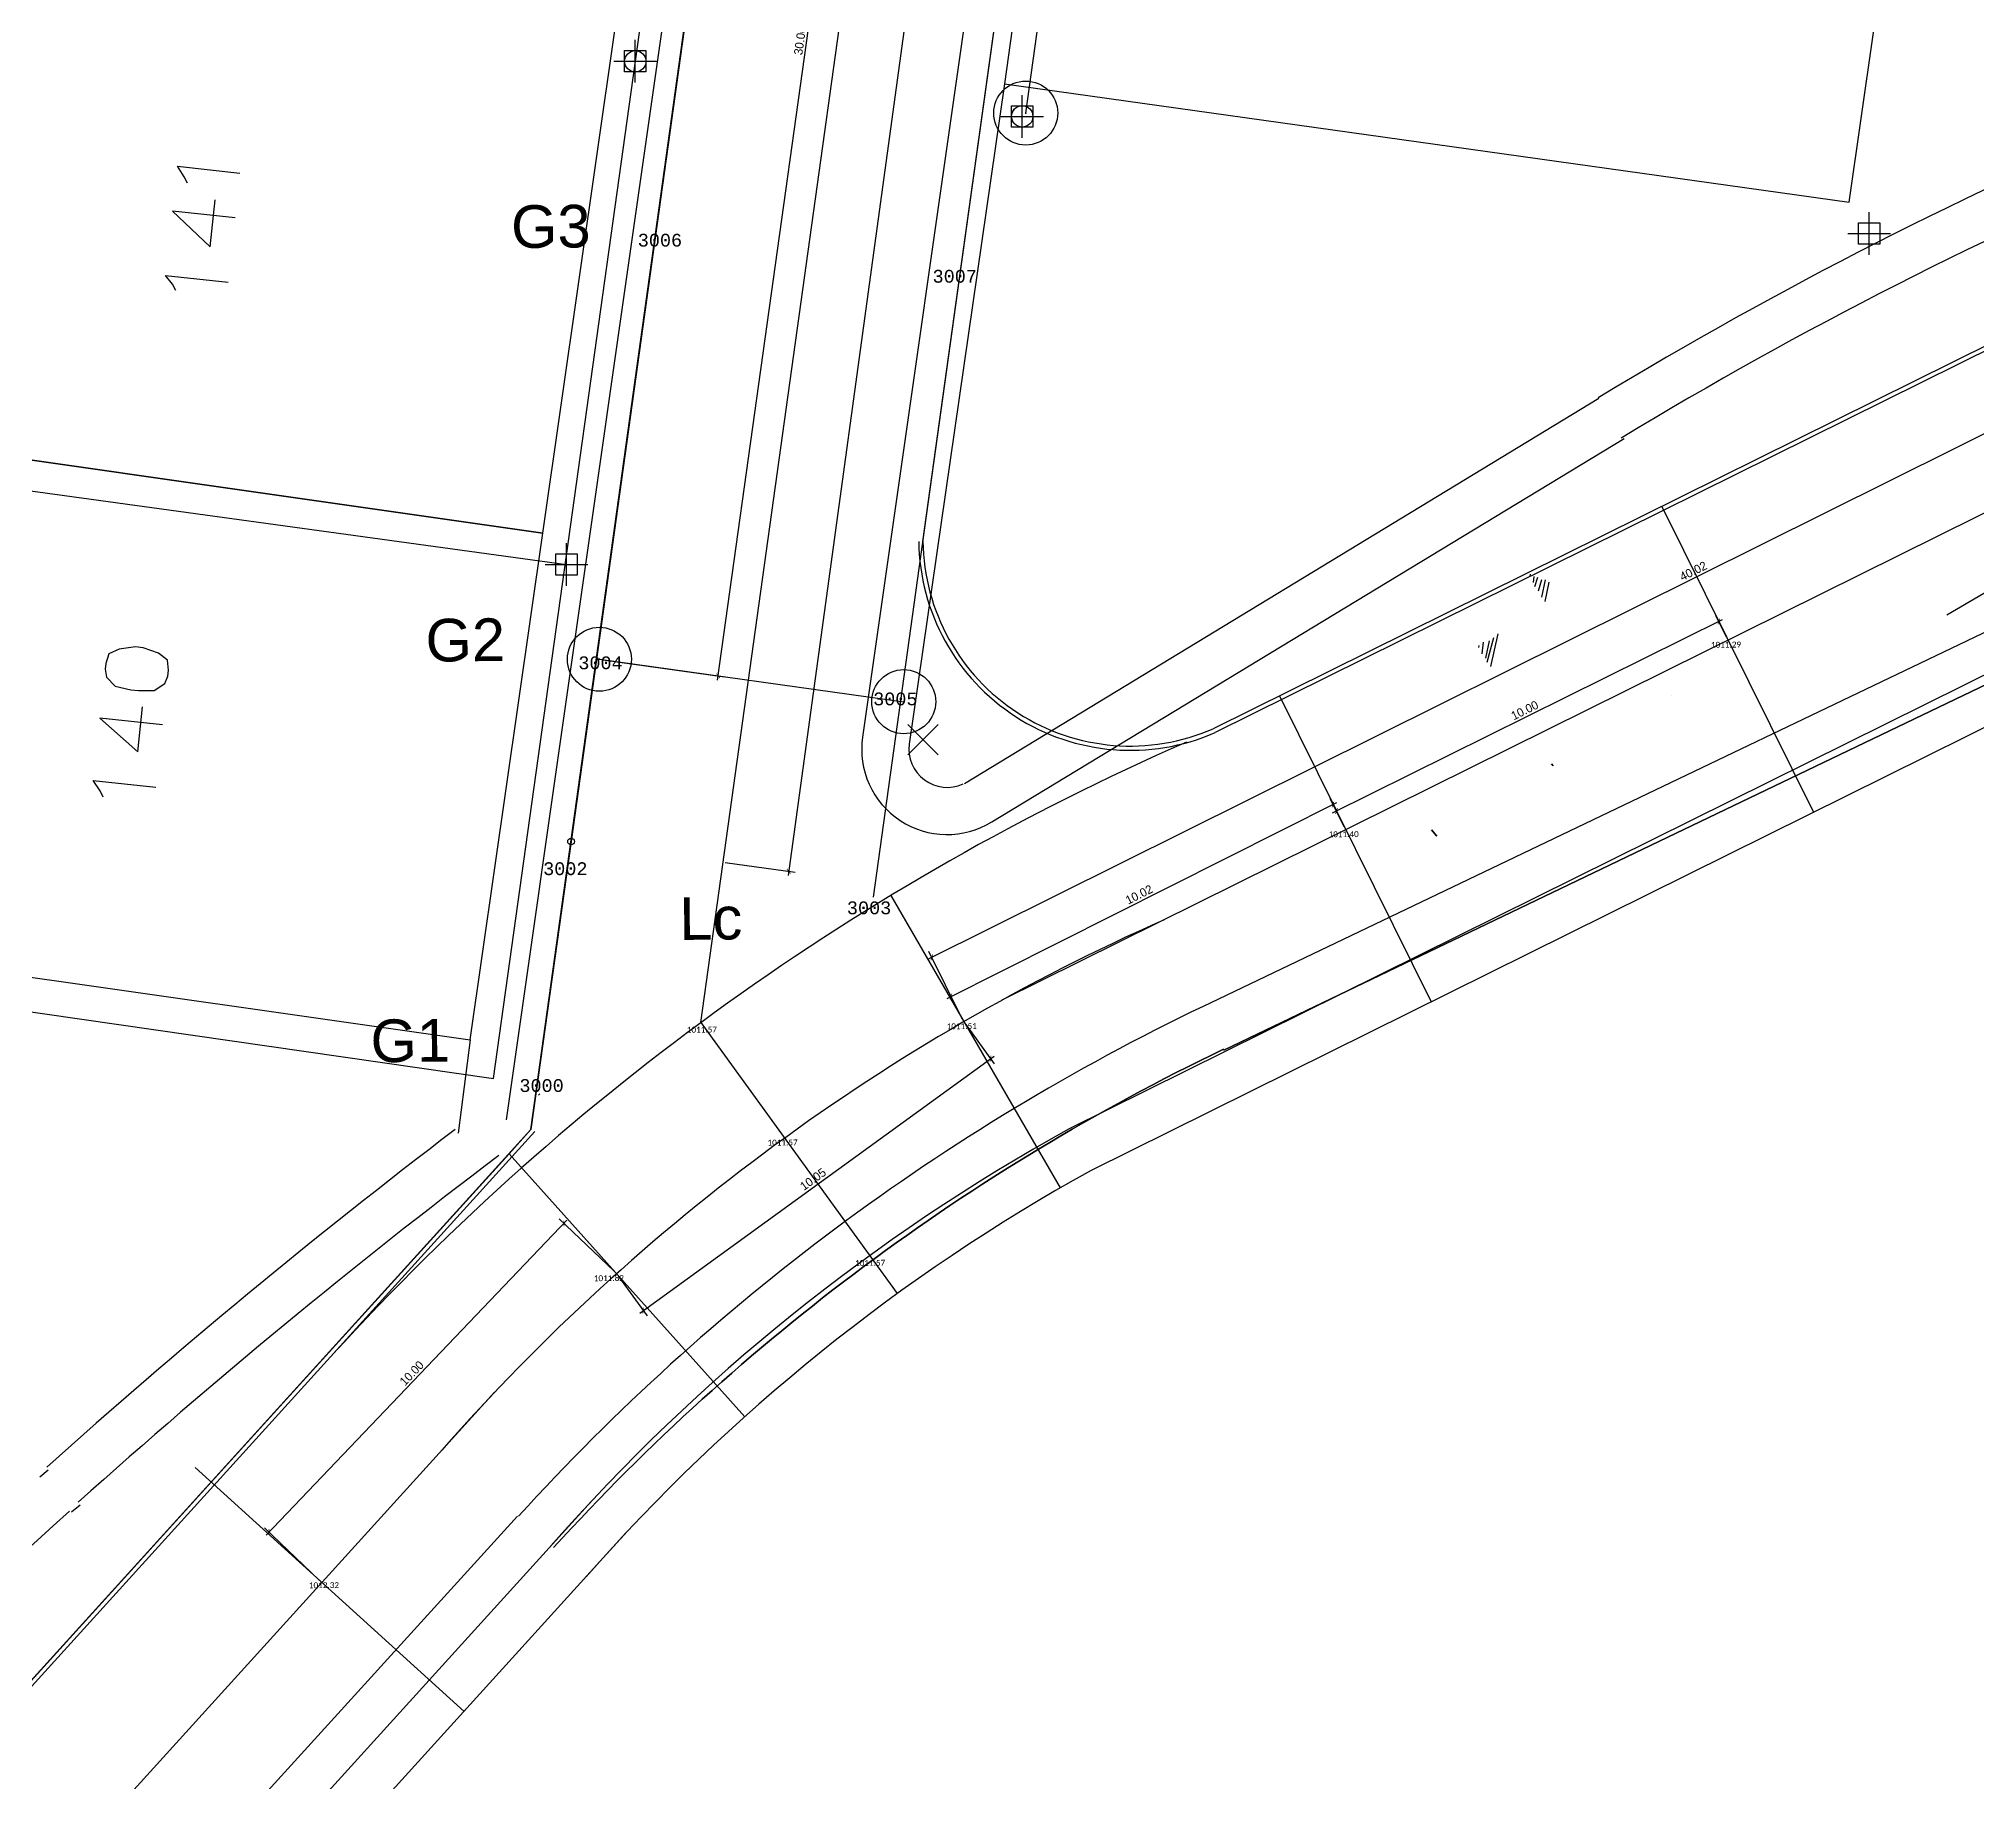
# Model space of a CAD drawing. Header units: metres. Extents: x 678 to 2349, y 417 to 1219.
# Drawn here: x 865.47 to 910.9, y 807.53 to 848.39 of the extents above; entities that cross this region are included whole.
import ezdxf
from ezdxf.enums import TextEntityAlignment as Align

# ---------------------------------------------------------------- set-up
doc = ezdxf.new("R2010")
doc.units = ezdxf.units.M
doc.header["$PDMODE"] = 32
doc.header["$PDSIZE"] = 1.5
doc.linetypes.add('DASHED', pattern=[0.75, 0.5, -0.25])
for name, color, linetype in [('12-CONDICIONES EXISTENTES', 2, 'Continuous'), ('C-ROAD-PROF-TEXT', 11, 'Continuous'), ('C-ROAD-SAMP-TEXT', 11, 'Continuous'), ('LOTE 243', 1, 'Continuous'), ('PUNTOS V', 4, 'Continuous'), ('V-NODE', 1, 'Continuous')]:
    doc.layers.add(name, color=color, linetype=linetype)
doc.layers.add('PDF2_area escolar', color=7, linetype='Continuous', true_color=0x989898)
doc.layers.add('PDF_Geometry', color=7, linetype='Continuous', true_color=0x797979)
doc.styles.add('CITY2', font='stylu.ttf', dxfattribs={"height": 0.2})
doc.styles.add('MONOTXT4', font='monotxt4.shx')
doc.styles.get("Standard").update_dxf_attribs({"font": 'arial.ttf'})
doc.dimstyles.new('COTAS2', dxfattribs={"dimtxt": 0.02, "dimasz": 0.1, "dimexe": 0.15, "dimexo": 0.08, "dimgap": 0.05, "dimtad": 1, "dimzin": 0, "dimdsep": 46, "dimtxsty": 'CITY2', "dimblk": 'ARCHTICK', "dimcen": 1, "dimdle": 0.1, "dimclrd": 1, "dimclre": 1, "dimclrt": 2, "dimadec": 0, "dimazin": 0, "dimtfac": 1, "dimtofl": 0, "dimtmove": 0, "dimatfit": 3, "dimldrblk": 'ARCHTICK', "dimfxl": 0.18, "dimtolj": 1, "dimtzin": 0, "dimarcsym": 0})

# ---------------------------------------------------------------- blocks, each defined once
blk = doc.blocks.new('*U2308')
at = {"color": 0, "linetype": 'ByBlock', "lineweight": -2, "transparency": 16777216}
for p, q in [((0, -1), (0, 1)), ((-1, 0), (1, 0))]:
    blk.add_line(p, q, dxfattribs=at)
blk.add_circle((0, 0), 0.5, dxfattribs=at)
blk = doc.blocks.new('*U2428', base_point=(879.453, 847.857, 1010.155))
at = {"layer": 'V-NODE', "color": 1, "lineweight": -2, "xscale": 0.5, "yscale": 0.5, "zscale": 0.5}
blk.add_blockref('*U2308', (879.453, 847.857, 1010.155), dxfattribs=at)
blk = doc.blocks.new('*U2431', base_point=(888.518, 846.566, 1010.93))
at = {"layer": 'V-NODE', "color": 1, "lineweight": -2, "xscale": 0.5, "yscale": 0.5, "zscale": 0.5}
blk.add_blockref('*U2308', (888.518, 846.566, 1010.93), dxfattribs=at)
blk = doc.blocks.new('*U2446', base_point=(888.519, 846.565, 1010.529))
at = {"layer": 'V-NODE', "color": 1, "lineweight": -2, "xscale": 0.5, "yscale": 0.5, "zscale": 0.5}
blk.add_blockref('*U2308', (888.519, 846.565, 1010.529), dxfattribs=at)
blk = doc.blocks.new('*U2558')
at = {"color": 0, "linetype": 'ByBlock', "lineweight": -2, "transparency": 16777216}
for p, q in [((0, -1), (0, 1)), ((-1, 0), (1, 0))]:
    blk.add_line(p, q, dxfattribs=at)
blk.add_lwpolyline([(-0.5, -0.5), (-0.5, 0.5), (0.5, 0.5), (0.5, -0.5)], close=True, dxfattribs=at)
blk = doc.blocks.new('*U2678', base_point=(879.453, 847.857, 1010.155))
at = {"layer": 'V-NODE', "color": 130, "lineweight": -2, "xscale": 0.5, "yscale": 0.5, "zscale": 0.5}
blk.add_blockref('*U2558', (879.453, 847.857, 1010.155), dxfattribs=at)
blk = doc.blocks.new('*U2681', base_point=(888.518, 846.566, 1010.93))
at = {"layer": 'V-NODE', "color": 130, "lineweight": -2, "xscale": 0.5, "yscale": 0.5, "zscale": 0.5}
blk.add_blockref('*U2558', (888.518, 846.566, 1010.93), dxfattribs=at)
blk = doc.blocks.new('*U2699', base_point=(888.519, 846.565, 1010.529))
at = {"layer": 'V-NODE', "color": 130, "lineweight": -2, "xscale": 0.5, "yscale": 0.5, "zscale": 0.5}
blk.add_blockref('*U2558', (888.519, 846.565, 1010.529), dxfattribs=at)
blk = doc.blocks.new('*U2705', base_point=(908.363, 843.82, 1011.964))
at = {"layer": 'V-NODE', "color": 130, "lineweight": -2, "xscale": 0.5, "yscale": 0.5, "zscale": 0.5}
blk.add_blockref('*U2558', (908.363, 843.82, 1011.964), dxfattribs=at)
blk = doc.blocks.new('*U2732', base_point=(877.841, 836.066, 1011.773))
at = {"layer": 'V-NODE', "color": 130, "lineweight": -2, "xscale": 0.5, "yscale": 0.5, "zscale": 0.5}
blk.add_blockref('*U2558', (877.841, 836.066, 1011.773), dxfattribs=at)
blk = doc.blocks.new('base')
at = {"layer": 'PDF_Geometry', "lineweight": 25, "extrusion": (-0.000787417, 0.063364, 0.99799), "elevation": 0.026}
for points in [[(-314.355, -197.288), (-299.601, -195.681), (-292.744, -194.188), (-282.663, -192.111), (-274.476, -190.361), (-258.037, -185.154), (-248.029, -180.61), (-240.539, -177.71), (-228.643, -174.042), (-222.733, -172.714), (-217.384, -171.04), (-209.935, -169.248), (-202.16, -164.759), (-196.196, -160.284), (-195.073, -159.817), (-178.095, -157.457), (-154.298, -156.614), (-136.667, -154.611), (-124.436, -153.164), (-118.066, -151.474), (-100.79, -146.646), (-80.955, -140.967), (-73.385, -139.328), (-61.694, -135.822), (-40.504, -131.604), (-37.727, -130.872), (-17.661, -129.441), (1.311, -127.461), (21.092, -124.929), (41.006, -122.83), (47.376, -123.458), (63.592, -123.186), (81.402, -124.312), (85.639, -96.072), (88.705, -66.393), (92.811, -40.781), (97.16, -22.386), (100.596, -1.562), (102.483, 8.32), (109.691, 37.361), (117.528, 76.62), (126.217, 115.638), (131.513, 149.592), (134.682, 173.973), (136.916, 195.591), (139.956, 229.678), (141.558, 250.676), (142.614, 271.37), (143.252, 283.21), (147.066, 312.938), (152.58, 355.631), (153.554, 396.042), (150.869, 418.02), (151.777, 438.639), (150.959, 458.028), (151.777, 438.639), (150.869, 418.02), (153.554, 396.042), (152.58, 355.631), (147.066, 312.938), (143.252, 283.21), (142.614, 271.37), (141.558, 250.676), (139.956, 229.678), (136.916, 195.591), (134.682, 173.973), (131.513, 149.592), (126.217, 115.638), (117.528, 76.62), (109.691, 37.361), (102.483, 8.32), (100.596, -1.562), (97.16, -22.386), (92.811, -40.781), (88.705, -66.393), (85.639, -96.072), (81.402, -124.312), (63.592, -123.186), (47.376, -123.458), (41.006, -122.83), (21.092, -124.929), (1.311, -127.461), (-17.661, -129.441), (-37.727, -130.872), (-40.504, -131.604), (-61.694, -135.822), (-73.385, -139.328), (-80.955, -140.967), (-100.79, -146.646), (-118.066, -151.474), (-124.436, -153.164), (-136.667, -154.611), (-154.298, -156.614), (-178.095, -157.457), (-195.073, -159.817), (-196.196, -160.284), (-202.16, -164.759), (-209.935, -169.248), (-217.384, -171.04), (-222.733, -172.714), (-228.643, -174.042), (-240.539, -177.71), (-248.029, -180.61), (-258.037, -185.154), (-274.476, -190.361), (-282.663, -192.111), (-292.744, -194.188), (-299.601, -195.681), (-314.355, -197.288), (-312.178, -178.446), (-309.146, -157.898), (-306.876, -132.899), (-305.823, -118.002), (-298.643, -78.802), (-291.055, -45.077), (-282.252, -15.116), (-275.645, 10.473), (-270.319, 33.898), (-263.825, 63.164), (-258.15, 86.408), (-284.424, 123.888)], [(8.705, 193.58), (-11.713, 61.957), (-10.362, 60.079), (28.101, 54.1), (29.985, 55.496), (58.5, 239.445)], [(15.906, 171.496), (15.981, 171.348), (16.136, 171.098), (14.674, 171.274)], [(14.8, 172.325), (16.263, 172.149), (15.391, 172.996), (15.259, 171.899)], [(16.209, 174.01), (16.284, 173.862), (16.445, 173.657), (14.982, 173.834)], [(-2.123, 185.818), (-17.101, 176.957)], [(-31.071, 178.779), (-26.936, 181.156), (-25.193, 182.152)], [(-15.441, 181.116), (-15.447, 181.07)], [(-15.516, 181.264), (-15.532, 181.127)], [(-15.551, 181.361), (-15.624, 181.138)], [(-15.631, 181.463), (-15.71, 181.195)], [(-15.706, 181.611), (-15.801, 181.206)], [(-15.786, 181.714), (-15.887, 181.262)], [(-14.296, 182.925), (-14.329, 182.651)], [(-14.376, 183.028), (-14.471, 182.622)], [(-14.411, 183.125), (-14.574, 182.542)], [(-14.491, 183.227), (-14.676, 182.461)], [(-14.221, 182.777), (-14.226, 182.732)], [(16.649, 184.205), (18.112, 184.029), (17.234, 184.83), (17.108, 183.779)], [(18.058, 185.89), (18.132, 185.742), (18.288, 185.492), (16.825, 185.668)], [(9.529, 191.694), (9.839, 193.883)], [(19.745, 201.824), (19.541, 201.663)], [(8.56, 202.894), (65.659, 264.226), (104.99, 258.143), (106.869, 259.493), (108.306, 268.733), (119.228, 377.084), (117.811, 447.545)], [(19.011, 202.655), (18.806, 202.494)]]:
    blk.add_lwpolyline(points, dxfattribs=at)
for points in [[(-45.276, 166.718), (-60.33, 69.484), (-58.98, 67.605), (-20.511, 61.672), (-18.633, 63.023), (0.247, 184.698, 0.636424), (-2.755, 186.728), (-17.682, 177.908)], [(-3.266, 169.401), (-0.845, 184.875, 0.592324), (-2.095, 185.827)], [(-43.655, 174.406), (-7.651, 191.121, 0.096726), (8.535, 202.888)]]:
    blk.add_lwpolyline(points, format="xyb", dxfattribs=at)
for points in [[(-23.026, 172.431), (-24.869, 160.596), (-5.069, 157.515), (-3.266, 169.401)], [(7.68, 179.814), (5.837, 167.98), (25.592, 164.904), (27.435, 176.738)], [(-8.129, 192.152), (-44.139, 175.392)], [(9.529, 191.694), (7.68, 179.814), (27.435, 176.738), (29.283, 188.619)], [(17.974, 182.886), (17.95, 183.075), (17.744, 183.285), (17.384, 183.375), (17.201, 183.397), (16.83, 183.395), (16.579, 183.24), (16.511, 183.063), (16.495, 182.925), (16.513, 182.691), (16.725, 182.527), (17.08, 182.391), (17.262, 182.369), (17.639, 182.417), (17.884, 182.526), (17.957, 182.749)]]:
    blk.add_lwpolyline(points, close=True, dxfattribs=at)
at = {"layer": 'PDF_Geometry', "color": 5, "lineweight": 40, "extrusion": (-0.000787417, 0.063364, 0.99799), "elevation": 0.026}
for points in [[(-18.714, 183.968), (-18.714, 183.968)], [(-15.923, 185.579), (-15.883, 185.528)], [(-13.178, 187.196), (-13.058, 187.042)]]:
    blk.add_lwpolyline(points, dxfattribs=at)
at = {"layer": 'PDF_Geometry', "lineweight": 25, "extrusion": (-0.000787417, 0.063364, 0.99799), "elevation": 0.026}
blk.add_lwpolyline([(-8.116, 192.135, 0.096724), (7.726, 203.64, -0.096724)], format="xyb", close=True, dxfattribs=at)
blk = doc.blocks.new('*U3815')
at = {"color": 0, "linetype": 'ByBlock', "lineweight": -2, "transparency": 16777216}
for p, q in [((-0.707, -0.707), (0.707, 0.707)), ((-0.707, 0.707), (0.707, -0.707))]:
    blk.add_line(p, q, dxfattribs=at)
blk = doc.blocks.new('*U3818', base_point=(885.54, 832.88, 1010.61))
at = {"layer": 'V-NODE', "lineweight": -2, "xscale": 0.5, "yscale": 0.5, "zscale": 0.5}
blk.add_blockref('*U3815', (885.54, 832.88, 1010.61), dxfattribs=at)
blk = doc.blocks.new('_ArchTick')
at = {"color": 0, "linetype": 'ByBlock', "const_width": 0.15}
blk.add_lwpolyline([(-0.5, -0.5), (0.5, 0.5)], dxfattribs=at)
blk = doc.blocks.new('*D4306')
at = {"layer": 'Defpoints', "color": 0, "transparency": 16777216}
for p in [(887.28, 870.688, 1001.631), (881.482, 829.09, 1001.631), (883.049, 828.875)]:
    blk.add_point(p, dxfattribs=at)
at = {"layer": 'PUNTOS V', "color": 1, "lineweight": -2, "transparency": 16777216}
blk.add_line((888.762, 870.586), (883.035, 828.776), dxfattribs=at)
at = {"layer": 'PUNTOS V', "color": 1, "linetype": 'Continuous', "lineweight": -2, "transparency": 16777216}
for p, q in [((887.359, 870.677), (888.897, 870.466)), ((881.561, 829.079), (883.197, 828.855))]:
    blk.add_line(p, q, dxfattribs=at)
at = {"layer": 'PUNTOS V', "color": 1, "lineweight": -2, "transparency": 16777216, "xscale": 0.1, "yscale": 0.1, "zscale": 0.1}
for p, rotation in [((888.749, 870.487), 82.20016824873524), ((883.049, 828.875), 262.2001682487353)]:
    blk.add_blockref('_ArchTick', p, dxfattribs=dict(at, rotation=rotation))
at = {"layer": 'PUNTOS V', "color": 2, "transparency": 16777216, "insert": (885.745, 849.702), "char_height": 0.2, "attachment_point": 5, "rotation": 82.2002, "style": 'CITY2'}
blk.add_mtext('\\A1;42.00', dxfattribs=at)
blk = doc.blocks.new('*D4393')
at = {"layer": '12-CONDICIONES EXISTENTES', "color": 1, "linetype": 'Continuous', "lineweight": -2, "transparency": 16777216}
for p, q in [((882.831, 863.547), (885.684, 863.149)), ((878.69, 833.834), (881.543, 833.436))]:
    blk.add_line(p, q, dxfattribs=at)
at = {"layer": '12-CONDICIONES EXISTENTES', "color": 1, "lineweight": -2, "transparency": 16777216}
blk.add_line((881.381, 833.358), (885.549, 863.269), dxfattribs=at)
at = {"layer": 'Defpoints', "color": 0, "transparency": 16777216}
for p in [(882.752, 863.558), (885.535, 863.17), (878.611, 833.845)]:
    blk.add_point(p, dxfattribs=at)
at = {"layer": '12-CONDICIONES EXISTENTES', "color": 1, "lineweight": -2, "transparency": 16777216, "xscale": 0.1, "yscale": 0.1, "zscale": 0.1}
for p, rotation in [((885.535, 863.17), 82.06598580568269), ((881.394, 833.457), 262.0659858056827)]:
    blk.add_blockref('_ArchTick', p, dxfattribs=dict(at, rotation=rotation))
at = {"layer": '12-CONDICIONES EXISTENTES', "color": 2, "transparency": 16777216, "insert": (883.313, 848.339), "char_height": 0.2, "attachment_point": 5, "rotation": 82.066, "style": 'CITY2'}
blk.add_mtext('\\A1;30.00', dxfattribs=at)
blk = doc.blocks.new('*D4402')
at = {"layer": '12-CONDICIONES EXISTENTES', "color": 1, "lineweight": -2, "transparency": 16777216}
blk.add_line((870.802, 813.318), (877.848, 820.698), dxfattribs=at)
at = {"layer": '12-CONDICIONES EXISTENTES', "color": 1, "linetype": 'Continuous', "lineweight": -2, "transparency": 16777216}
for p, q in [((878.956, 819.502), (877.67, 820.729)), ((872.048, 812.267), (870.762, 813.494))]:
    blk.add_line(p, q, dxfattribs=at)
at = {"layer": 'Defpoints', "color": 0, "transparency": 16777216}
for p in [(877.779, 820.625), (879.013, 819.446, 2014.594), (872.105, 812.211, 2014.594)]:
    blk.add_point(p, dxfattribs=at)
at = {"layer": '12-CONDICIONES EXISTENTES', "color": 1, "lineweight": -2, "transparency": 16777216, "xscale": 0.1, "yscale": 0.1, "zscale": 0.1}
for p, rotation in [((877.779, 820.625), 46.32531161426502), ((870.871, 813.39), 226.325311614265)]:
    blk.add_blockref('_ArchTick', p, dxfattribs=dict(at, rotation=rotation))
at = {"layer": '12-CONDICIONES EXISTENTES', "color": 2, "transparency": 16777216, "insert": (874.214, 817.114), "char_height": 0.2, "attachment_point": 5, "rotation": 46.3253, "style": 'CITY2'}
blk.add_mtext('\\A1;10.00', dxfattribs=at)
blk = doc.blocks.new('*D4404')
at = {"layer": '12-CONDICIONES EXISTENTES', "color": 1, "linetype": 'Continuous', "lineweight": -2, "transparency": 16777216}
for p, q in [((887.197, 825.285), (887.865, 824.365)), ((879.06, 819.382), (879.728, 818.461))]:
    blk.add_line(p, q, dxfattribs=at)
at = {"layer": '12-CONDICIONES EXISTENTES', "color": 1, "lineweight": -2, "transparency": 16777216}
blk.add_line((879.559, 818.524), (887.858, 824.545), dxfattribs=at)
at = {"layer": 'Defpoints', "color": 0, "transparency": 16777216}
for p in [(887.15, 825.35, 2014.594), (887.777, 824.487), (879.013, 819.446, 2014.594)]:
    blk.add_point(p, dxfattribs=at)
at = {"layer": '12-CONDICIONES EXISTENTES', "color": 1, "lineweight": -2, "transparency": 16777216, "xscale": 0.1, "yscale": 0.1, "zscale": 0.1}
for p, rotation in [((887.777, 824.487), 35.96286468305826), ((879.64, 818.583), 215.9628646830583)]:
    blk.add_blockref('_ArchTick', p, dxfattribs=dict(at, rotation=rotation))
at = {"layer": '12-CONDICIONES EXISTENTES', "color": 2, "transparency": 16777216, "insert": (883.617, 821.66), "char_height": 0.2, "attachment_point": 5, "rotation": 35.9629, "style": 'CITY2'}
blk.add_mtext('\\A1;10.05', dxfattribs=at)
blk = doc.blocks.new('*D4405')
at = {"layer": '12-CONDICIONES EXISTENTES', "color": 1, "lineweight": -2, "transparency": 16777216}
blk.add_line((886.31, 826.815), (922.317, 844.729), dxfattribs=at)
at = {"layer": '12-CONDICIONES EXISTENTES', "color": 1, "linetype": 'Continuous', "lineweight": -2, "transparency": 16777216}
for p, q in [((922.943, 843.247), (922.161, 844.819)), ((887.115, 825.422), (886.333, 826.994))]:
    blk.add_line(p, q, dxfattribs=at)
at = {"layer": 'Defpoints', "color": 0, "transparency": 16777216}
for p in [(922.228, 844.684), (922.979, 843.175, 2014.594), (887.15, 825.35, 2014.594)]:
    blk.add_point(p, dxfattribs=at)
at = {"layer": '12-CONDICIONES EXISTENTES', "color": 1, "lineweight": -2, "transparency": 16777216, "xscale": 0.1, "yscale": 0.1, "zscale": 0.1}
for p, rotation in [((922.228, 844.684), 26.45066972392969), ((886.4, 826.86), 206.4506697239297)]:
    blk.add_blockref('_ArchTick', p, dxfattribs=dict(at, rotation=rotation))
at = {"layer": '12-CONDICIONES EXISTENTES', "color": 2, "transparency": 16777216, "insert": (904.245, 835.911), "char_height": 0.2, "attachment_point": 5, "rotation": 26.4507, "style": 'CITY2'}
blk.add_mtext('\\A1;40.02', dxfattribs=at)
blk = doc.blocks.new('*D4408')
at = {"layer": '12-CONDICIONES EXISTENTES', "color": 1, "lineweight": -2, "transparency": 16777216}
blk.add_line((886.763, 825.899), (895.892, 830.488), dxfattribs=at)
at = {"layer": '12-CONDICIONES EXISTENTES', "color": 1, "linetype": 'Continuous', "lineweight": -2, "transparency": 16777216}
for p, q in [((896.065, 829.921), (895.735, 830.577)), ((887.115, 825.422), (886.785, 826.078))]:
    blk.add_line(p, q, dxfattribs=at)
at = {"layer": 'Defpoints', "color": 0, "transparency": 16777216}
for p in [(895.802, 830.443), (896.101, 829.849, 2014.594), (887.15, 825.35, 2014.594)]:
    blk.add_point(p, dxfattribs=at)
at = {"layer": '12-CONDICIONES EXISTENTES', "color": 1, "lineweight": -2, "transparency": 16777216, "xscale": 0.1, "yscale": 0.1, "zscale": 0.1}
for p, rotation in [((895.802, 830.443), 26.68761035983154), ((886.852, 825.944), 206.6876103598316)]:
    blk.add_blockref('_ArchTick', p, dxfattribs=dict(at, rotation=rotation))
at = {"layer": '12-CONDICIONES EXISTENTES', "color": 2, "transparency": 16777216, "insert": (891.258, 828.331), "char_height": 0.2, "attachment_point": 5, "rotation": 26.6876, "style": 'CITY2'}
blk.add_mtext('\\A1;10.02', dxfattribs=at)
blk = doc.blocks.new('*D4409')
at = {"layer": '12-CONDICIONES EXISTENTES', "color": 1, "lineweight": -2, "transparency": 16777216}
blk.add_line((895.793, 830.245), (904.932, 834.775), dxfattribs=at)
at = {"layer": '12-CONDICIONES EXISTENTES', "color": 1, "linetype": 'Continuous', "lineweight": -2, "transparency": 16777216}
for p, q in [((905.024, 834.363), (904.775, 834.865)), ((896.065, 829.921), (895.816, 830.423))]:
    blk.add_line(p, q, dxfattribs=at)
at = {"layer": 'Defpoints', "color": 0, "transparency": 16777216}
for p in [(904.842, 834.731), (905.06, 834.291, 2014.594), (896.101, 829.849, 2014.594)]:
    blk.add_point(p, dxfattribs=at)
at = {"layer": '12-CONDICIONES EXISTENTES', "color": 1, "lineweight": -2, "transparency": 16777216, "xscale": 0.1, "yscale": 0.1, "zscale": 0.1}
for p, rotation in [((904.842, 834.731), 26.37155250937008), ((895.883, 830.289), 206.37155250937)]:
    blk.add_blockref('_ArchTick', p, dxfattribs=dict(at, rotation=rotation))
at = {"layer": '12-CONDICIONES EXISTENTES', "color": 2, "transparency": 16777216, "insert": (900.294, 832.648), "char_height": 0.2, "attachment_point": 5, "rotation": 26.3716, "style": 'CITY2'}
blk.add_mtext('\\A1;10.00', dxfattribs=at)

msp = doc.modelspace()

# ---------------------------------------------------------------- linework, layer by layer
at = {"elevation": 1007.297}
msp.add_lwpolyline([(877.00719, 822.82532), (876.49326, 822.25869), (869.51299, 814.56263), (862.79478, 807.1555), (856.07657, 799.74837), (849.35835, 792.34123), (842.64014, 784.9341), (835.92193, 777.52697), (829.20371, 770.11984), (826.89307, 767.57225), (827.16582, 769.52864), (832.63782, 808.77904), (838.16092, 848.3959), (841.61286, 873.15644), (844.1154, 891.18959), (853.29773, 957.34946), (853.54919, 959.13884), (853.66338, 959.95138), (855.50401, 961.30764), (894.07989, 955.95627), (895.30248, 954.32756), (889.51114, 912.77434), (883.73728, 871.17304), (877.94663, 829.57404)], close=True, dxfattribs=at)
at = {"elevation": 1012.369}
msp.add_lwpolyline([(886.19397, 836.6075), (902.42601, 953.20716), (904.1756, 954.56883), (942.63138, 949.25698), (943.97311, 947.44107), (930.42045, 850.77109), (892.99705, 832.21698)], dxfattribs=at)
at = {"layer": '12-CONDICIONES EXISTENTES', "color": 1}
for points, elevation in [([(838.164, 841.515), (877.841, 836.066)], 1008.904), ([(903.50533, 837.42696), (907.05886, 830.2595)], 2014.594), ([(894.54601, 832.98506), (898.09953, 825.8176)], 2014.594), ([(836.501, 829.727), (876.12576, 824.02427)], 1010.074), ([(885.43836, 828.30826), (889.40471, 821.45557)], 2014.594), ([(880.99061, 825.33033), (885.59253, 818.98023)], 1010.921), ([(876.49326, 822.25869), (882.01648, 816.09503)], 2014.594), ([(869.1354, 814.90511), (875.4387, 809.18806)], 2014.594)]:
    msp.add_lwpolyline(points, dxfattribs=dict(at, elevation=elevation))
msp.add_lwpolyline([(878.611, 833.845), (885.742, 832.851)], dxfattribs=at)
msp.add_circle((877.94663, 829.57404, 1010.921), 0.07749, dxfattribs=at)
for p in [(878.611, 833.845), (885.742, 832.851)]:
    msp.add_point(p, dxfattribs=at)
at = {"layer": 'LOTE 243'}
for points, elevation in [([(930.42045, 850.77109), (892.99266, 832.21493)], 1011.645), ([(930.51216, 850.70494), (893.03708, 832.12534)], 1011.645), ([(927.35168, 845.3431), (888.04293, 825.85438)], 1011.645), ([(928.80927, 842.27082), (889.62057, 822.84162)], 1011.645), ([(929.28052, 841.27669), (890.13151, 821.86717)], 1011.645), ([(877.18723, 823.63358), (877.21389, 823.66289)], 1007.297), ([(826.74925, 767.26483), (877.10198, 822.78099)], 1007.297), ([(826.77377, 767.44071), (877.00719, 822.82532)], 1007.297), ([(820.11976, 754.89465), (876.15051, 816.67107)], 1007.297), ([(820.87821, 750.67), (878.42319, 814.11594)], 1007.297), ([(822.11528, 750.39659), (879.23221, 813.37058)], 1007.297)]:
    msp.add_lwpolyline(points, dxfattribs=dict(at, elevation=elevation))
for centre, radius, start, end in [((891.0523, 836.66952, 1012.369), 4.95873, 180.73145, 293.594384), ((916.10828, 777.68991, 1014.545), 59.18497, 113.6482903, 137.6515248), ((911.645, 783.03096, 1007.297), 48.89686, 113.881808, 138.682233), ((911.645, 783.03096, 1007.297), 45.49686, 118.952666, 138.682233), ((911.645, 783.03096, 1007.297), 44.39686, 118.984451, 138.682233)]:
    msp.add_arc(centre, radius, start, end, dxfattribs=at)
at = {"layer": 'LOTE 243', "color": 7, "true_color": 0xffffff}
msp.add_arc((891.0523, 836.66952, 1012.369), 4.85873, 180.73145, 293.594384, dxfattribs=at)
at = {"layer": 'PDF_Geometry', "lineweight": 25, "extrusion": (-0.000787417, 0.063364, 0.99799)}
for centre, radius, start, end in [((-963.76388, -675.97402, 1060.76006), 101.07252, 292.1012835, 300.5567369), ((-963.7429, -675.92136, 1060.76006), 100.01929, 292.0900887, 300.5439257), ((-975.43945, -624.80024, 1060.76006), 151.12495, 306.5755681, 311.2885462), ((-975.44395, -624.79484, 1060.76006), 150.02706, 306.4054469, 311.2884766), ((-975.22709, -624.5971, 1060.76006), 150.01619, 311.2888211, 323.7911564)]:
    msp.add_arc(centre, radius, start, end, dxfattribs=at)
at = {"layer": 'PUNTOS V', "color": 1, "elevation": 1010.921}
for points in [[(880.99061, 825.33033), (910.54652, 1037.65447)], [(877.00719, 822.82532), (906.7622, 1036.57971)], [(886.19302, 836.59243), (913.88579, 1035.5321)], [(876.12576, 824.02427), (889.42386, 919.27743)], [(888.602, 846.645), (898.536, 918.009)], [(885.03486, 828.27243), (886.19302, 836.59243)]]:
    msp.add_lwpolyline(points, dxfattribs=at)
at = {"layer": 'PUNTOS V'}
msp.add_point((888.602, 846.645, 1010.921), dxfattribs=at)

# ---------------------------------------------------------------- block references
at = {"layer": 'PDF2_area escolar'}
msp.add_blockref('base', (882.736, 1016.336, 999.038), dxfattribs=at)
at = {"layer": 'V-NODE'}
for name, p in [('*U2428', (879.453, 847.857, 1010.155)), ('*U2678', (879.453, 847.857, 1010.155)), ('*U2431', (888.518, 846.566, 1010.93)), ('*U2681', (888.518, 846.566, 1010.93)), ('*U2446', (888.519, 846.565, 1010.529)), ('*U2699', (888.519, 846.565, 1010.529)), ('*U2705', (908.363, 843.82, 1011.964)), ('*U2732', (877.841, 836.066, 1011.773)), ('*U3818', (886.19466, 831.96075, 1010.61))]:
    msp.add_blockref(name, p, dxfattribs=at)

# ---------------------------------------------------------------- texts
at = {"layer": 'C-ROAD-PROF-TEXT', "color": 11, "linetype": 'Continuous', "lineweight": -3, "attachment_point": 8, "rotation": 0.571108}
for s, insert, char_height in [('{\\C2;G3}', (877.47712, 843.47436, 1010.03486), 1), ('{\\C2;G2}', (875.47348, 833.78296), 1), ('{\\fCalibri|b0|i0|c0|p34;\\H0.91667x;\\C256;1011.29}', (905.01213, 834.11629, 1007.297), 0.15), ('{\\fCalibri|b0|i0|c0|p34;\\H0.91667x;\\C256;1011.40}', (896.0528, 829.67439, 1007.297), 0.15), ('{\\C2;Lc}', (881.2265, 827.25976, 2004.60413), 1), ('{\\C2;G1}', (874.18389, 824.39443), 1), ('{\\fCalibri|b0|i0|c0|p34;\\H0.91667x;\\C256;1011.57}', (881.01324, 825.09527, 1014.545), 0.15), ('{\\fCalibri|b0|i0|c0|p34;\\H0.91667x;\\C256;1011.51}', (887.10259, 825.17533, -1007.297), 0.15), ('{\\fCalibri|b0|i0|c0|p34;\\H0.91667x;\\C256;1011.57}', (882.90401, 822.44909), 0.15), ('{\\fCalibri|b0|i0|c0|p34;\\H0.91667x;\\C256;1011.57}', (884.95618, 819.62943, 2021.842), 0.15)]:
    msp.add_mtext(s, dxfattribs=dict(at, insert=insert, char_height=char_height))
at = {"layer": 'C-ROAD-SAMP-TEXT', "color": 11, "linetype": 'Continuous', "lineweight": -3, "char_height": 0.15, "attachment_point": 8, "rotation": 0.571108}
for s, insert in [('{\\fCalibri|b0|i0|c0|p34;\\H0.91667x;\\C256;1011.82}', (878.83427, 819.27102, 1007.297)), ('{\\fCalibri|b0|i0|c0|p34;\\H0.91667x;\\C256;1012.32}', (872.15741, 812.07653, 2014.594))]:
    msp.add_mtext(s, dxfattribs=dict(at, insert=insert))
at = {"layer": 'LOTE 243', "color": 1, "linetype": 'DASHED', "style": 'MONOTXT4'}
for s, p in [('3006', (879.51011, 843.81525, 2015.56456)), ('3007', (886.41847, 842.96964, 2015.56456)), ('3004', (878.11745, 833.91099, 2015.56456)), ('3005', (885.02581, 833.06539, 2015.56456)), ('3002', (877.29308, 829.08719, 2015.56456)), ('3003', (884.41056, 828.1696, 2015.56456)), ('3000', (876.73675, 824.00535, 2013.56356))]:
    msp.add_text(s, height=0.3, dxfattribs=at).set_placement(p, align=Align.TOP_LEFT)

# ---------------------------------------------------------------- dimensions: what is measured, and where the dimension line sits
at = {"layer": '12-CONDICIONES EXISTENTES', "color": 1}
dim = msp.add_linear_dim(base=(885.53532, 863.1701), p1=(878.611, 833.845), p2=(882.752, 863.558), angle=82.065986, dimstyle='COTAS2', dxfattribs=at)
dim.commit()
dim.dimension.update_dxf_attribs({"geometry": '*D4393', "text_midpoint": (883.46539, 848.31768), "dimtype": 161})
for p1, p2, distance, picture, middle in [((887.15047, 825.35024, 2014.594), (922.97865, 843.17501, 2014.594), 1.68578, '*D4405', (904.24454, 835.91089)), ((896.10068, 829.8493, 2014.594), (905.06, 834.2912, 2014.594), 0.49082, '*D4409', (900.2941, 832.6476)), ((887.15047, 825.35024, 2014.594), (896.10068, 829.8493, 2014.594), 0.66432, '*D4408', (891.25823, 828.33054)), ((879.01338, 819.44635, 2014.594), (887.15047, 825.35024, 2014.594), -1.06698, '*D4404', (883.61747, 821.66018)), ((872.10549, 812.21126, 2014.594), (879.01338, 819.44635, 2014.594), 1.70717, '*D4402', (874.2136, 817.11377))]:
    dim = msp.add_aligned_dim(p1=p1, p2=p2, distance=distance, dimstyle='COTAS2', dxfattribs=at)
    dim.commit()
    dim.dimension.update_dxf_attribs({"geometry": picture, "text_midpoint": middle})
at = {"layer": 'PUNTOS V', "color": 1}
dim = msp.add_linear_dim(base=(883.04884, 828.87514), p1=(887.27972, 870.68779, 1001.631), p2=(881.48159, 829.08982, 1001.631), angle=82.200168, dimstyle='COTAS2', override={"dimtmove": 1}, dxfattribs=at)
dim.commit()
dim.dimension.update_dxf_attribs({"geometry": '*D4306', "text_midpoint": (885.74505, 849.70191)})

doc.saveas('drawing.dxf')
